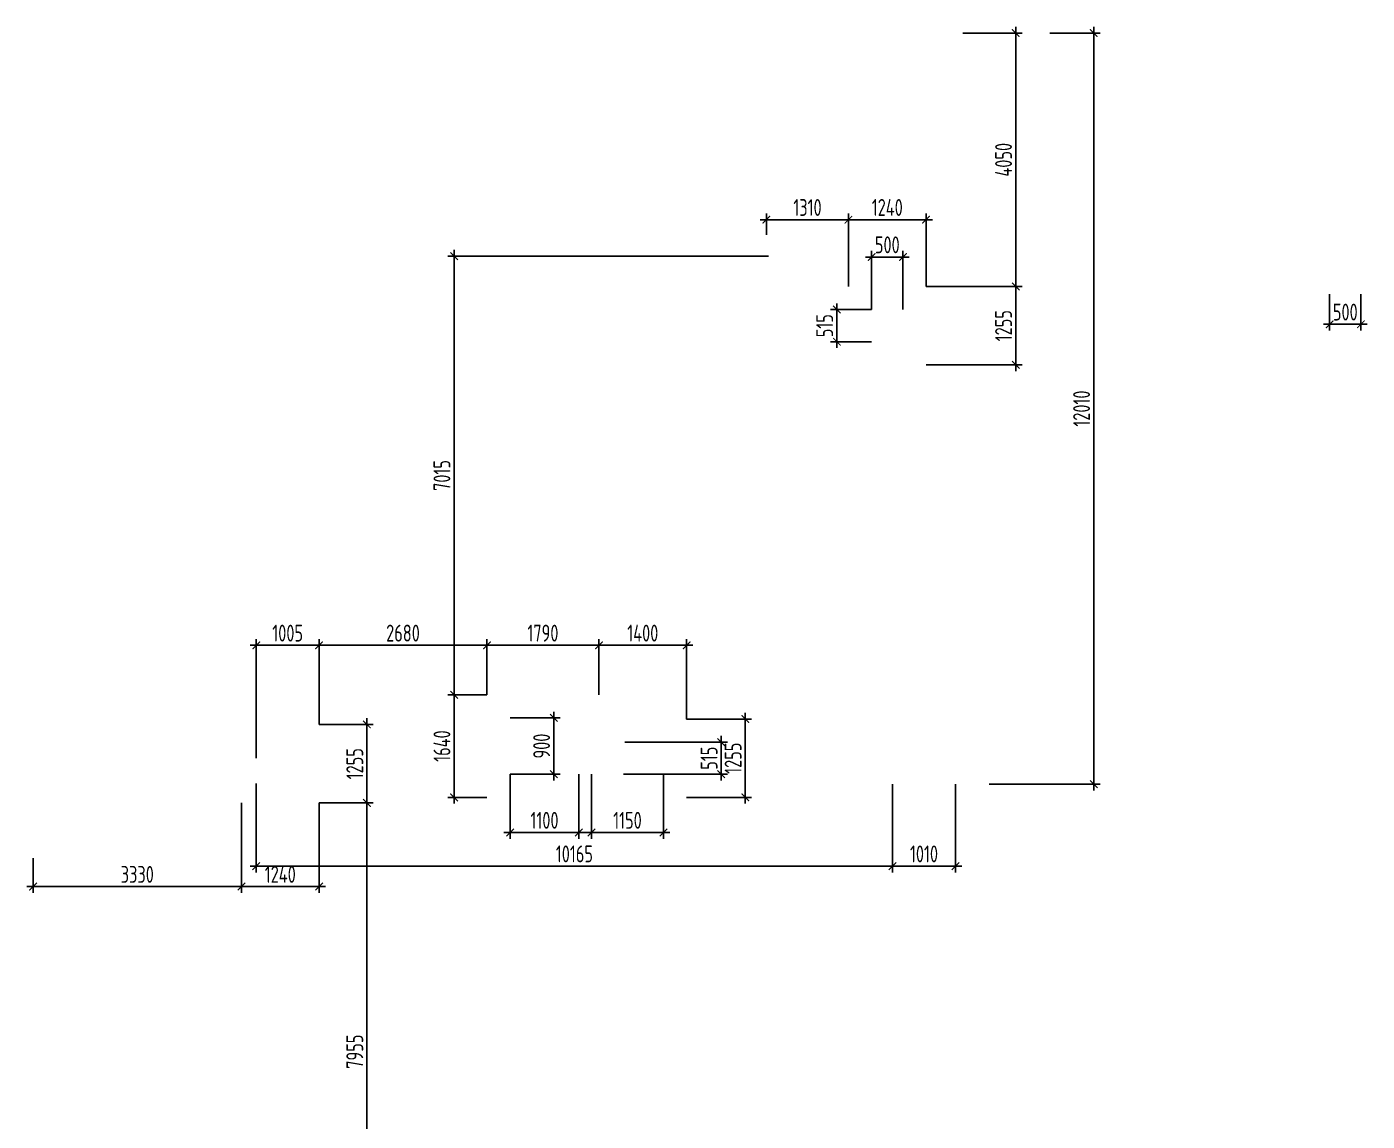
# Model space of a CAD drawing. Header units: millimetres. Extents: x -350007 to 535970, y -888 to 198380.
# Drawn here: x 461274 to 482694, y 112954 to 130451 of the extents above; entities that cross this region are included whole.
import ezdxf

# ---------------------------------------------------------------- set-up
doc = ezdxf.new("R2010")
doc.units = ezdxf.units.MM
doc.layers.add('АР_Размеры нов.', color=15, linetype='Continuous', lineweight=0)
doc.styles.add('ISOCPEUR', font='isocpeur.ttf', dxfattribs={"width": 0.7})
doc.dimstyles.new('R_100', dxfattribs={"dimtxt": 270, "dimasz": 120, "dimexe": 100, "dimexo": 0, "dimgap": 60, "dimtad": 1, "dimdec": 0, "dimrnd": 5, "dimzin": 0, "dimdsep": 46, "dimtxsty": 'ISOCPEUR', "dimblk": 'ARCHTICK', "dimcen": 0, "dimdle": 100, "dimclrd": 256, "dimclre": 256, "dimclrt": 256, "dimadec": 0, "dimazin": 0, "dimtfac": 2, "dimtdec": 0, "dimtofl": 0, "dimtmove": 1, "dimatfit": 3, "dimfxl": 1, "dimtvp": 3, "dimtolj": 1, "dimtzin": 0, "dimarcsym": 0})

# ---------------------------------------------------------------- blocks, each defined once
blk = doc.blocks.new('_ArchTick')
at = {"color": 0, "linetype": 'ByBlock', "const_width": 0.15}
blk.add_lwpolyline([(-0.5, -0.5), (0.5, 0.5)], dxfattribs=at)
blk = doc.blocks.new('*D3042')
at = {"layer": 'АР_Размеры нов.', "lineweight": -2, "ltscale": 100, "transparency": 16777216}
for p, q in [((475108, 118343), (475108, 116932)), ((476115, 118343), (476115, 116932)), ((475008, 117032), (476215, 117032))]:
    blk.add_line(p, q, dxfattribs=at)
at = {"layer": 'АР_Размеры нов.', "lineweight": -2, "ltscale": 100, "transparency": 16777216, "xscale": 120, "yscale": 120, "zscale": 120, "rotation": 180}
blk.add_blockref('_ArchTick', (475108, 117032), dxfattribs=at)
at = {"layer": 'АР_Размеры нов.', "lineweight": -2, "ltscale": 100, "transparency": 16777216, "xscale": 120, "yscale": 120, "zscale": 120}
blk.add_blockref('_ArchTick', (476115, 117032), dxfattribs=at)
at = {"layer": 'АР_Размеры нов.', "ltscale": 100, "transparency": 16777216, "insert": (475612, 117227), "char_height": 270, "attachment_point": 5, "style": 'ISOCPEUR'}
blk.add_mtext('\\A1;1010', dxfattribs=at)
blk = doc.blocks.new('*D3296')
at = {"layer": 'АР_Размеры нов.', "lineweight": -2, "transparency": 16777216}
for p, q in [((477078, 126399), (477078, 124946)), ((475645, 126299), (477178, 126299)), ((475645, 125046), (477178, 125046))]:
    blk.add_line(p, q, dxfattribs=at)
at = {"layer": 'АР_Размеры нов.', "lineweight": -2, "transparency": 16777216, "xscale": 120, "yscale": 120, "zscale": 120}
for p, rotation in [((477078, 126299), 90), ((477078, 125046), 270)]:
    blk.add_blockref('_ArchTick', p, dxfattribs=dict(at, rotation=rotation))
at = {"layer": 'АР_Размеры нов.', "transparency": 16777216, "insert": (476883, 125672), "char_height": 270, "attachment_point": 5, "rotation": 90, "style": 'ISOCPEUR'}
blk.add_mtext('\\A1;1255', dxfattribs=at)
blk = doc.blocks.new('*D3297')
at = {"layer": 'АР_Размеры нов.', "lineweight": -2, "transparency": 16777216}
for p, q in [((477078, 126199), (477078, 130451)), ((476234, 130351), (477178, 130351)), ((475645, 126299), (477178, 126299))]:
    blk.add_line(p, q, dxfattribs=at)
at = {"layer": 'АР_Размеры нов.', "lineweight": -2, "transparency": 16777216, "xscale": 120, "yscale": 120, "zscale": 120}
for p, rotation in [((477078, 130351), 90), ((477078, 126299), 270)]:
    blk.add_blockref('_ArchTick', p, dxfattribs=dict(at, rotation=rotation))
at = {"layer": 'АР_Размеры нов.', "transparency": 16777216, "insert": (476883, 128325), "char_height": 270, "attachment_point": 5, "rotation": 90, "style": 'ISOCPEUR'}
blk.add_mtext('\\A1;4050', dxfattribs=at)
blk = doc.blocks.new('*D3298')
at = {"layer": 'АР_Размеры нов.', "lineweight": -2, "transparency": 16777216}
for p, q in [((474405, 126299), (474405, 127467)), ((475645, 126299), (475645, 127467)), ((475745, 127367), (474305, 127367))]:
    blk.add_line(p, q, dxfattribs=at)
at = {"layer": 'АР_Размеры нов.', "lineweight": -2, "transparency": 16777216, "xscale": 120, "yscale": 120, "zscale": 120, "rotation": 180}
blk.add_blockref('_ArchTick', (474405, 127367), dxfattribs=at)
at = {"layer": 'АР_Размеры нов.', "lineweight": -2, "transparency": 16777216, "xscale": 120, "yscale": 120, "zscale": 120}
blk.add_blockref('_ArchTick', (475645, 127367), dxfattribs=at)
at = {"layer": 'АР_Размеры нов.', "transparency": 16777216, "insert": (475025, 127562), "char_height": 270, "attachment_point": 5, "style": 'ISOCPEUR'}
blk.add_mtext('\\A1;1240', dxfattribs=at)
blk = doc.blocks.new('*D3299')
at = {"layer": 'АР_Размеры нов.', "lineweight": -2, "transparency": 16777216}
for p, q in [((473094, 127123), (473094, 127467)), ((474405, 126299), (474405, 127467)), ((474505, 127367), (472994, 127367))]:
    blk.add_line(p, q, dxfattribs=at)
at = {"layer": 'АР_Размеры нов.', "lineweight": -2, "transparency": 16777216, "xscale": 120, "yscale": 120, "zscale": 120, "rotation": 180}
blk.add_blockref('_ArchTick', (473094, 127367), dxfattribs=at)
at = {"layer": 'АР_Размеры нов.', "lineweight": -2, "transparency": 16777216, "xscale": 120, "yscale": 120, "zscale": 120}
blk.add_blockref('_ArchTick', (474405, 127367), dxfattribs=at)
at = {"layer": 'АР_Размеры нов.', "transparency": 16777216, "insert": (473750, 127562), "char_height": 270, "attachment_point": 5, "style": 'ISOCPEUR'}
blk.add_mtext('\\A1;1310', dxfattribs=at)
blk = doc.blocks.new('*D3314')
at = {"layer": 'АР_Размеры нов.', "lineweight": -2, "transparency": 16777216}
for p, q in [((464705, 118043), (464705, 116605)), ((465945, 118043), (465945, 116605)), ((466045, 116705), (464605, 116705))]:
    blk.add_line(p, q, dxfattribs=at)
at = {"layer": 'АР_Размеры нов.', "lineweight": -2, "transparency": 16777216, "xscale": 120, "yscale": 120, "zscale": 120, "rotation": 180}
blk.add_blockref('_ArchTick', (464705, 116705), dxfattribs=at)
at = {"layer": 'АР_Размеры нов.', "lineweight": -2, "transparency": 16777216, "xscale": 120, "yscale": 120, "zscale": 120}
blk.add_blockref('_ArchTick', (465945, 116705), dxfattribs=at)
at = {"layer": 'АР_Размеры нов.', "transparency": 16777216, "insert": (465325, 116900), "char_height": 270, "attachment_point": 5, "style": 'ISOCPEUR'}
blk.add_mtext('\\A1;1240', dxfattribs=at)
blk = doc.blocks.new('*D3315')
at = {"layer": 'АР_Размеры нов.', "lineweight": -2, "transparency": 16777216}
for p, q in [((464705, 118043), (464705, 116605)), ((461374, 117160), (461374, 116605)), ((464805, 116705), (461274, 116705))]:
    blk.add_line(p, q, dxfattribs=at)
at = {"layer": 'АР_Размеры нов.', "lineweight": -2, "transparency": 16777216, "xscale": 120, "yscale": 120, "zscale": 120, "rotation": 180}
blk.add_blockref('_ArchTick', (461374, 116705), dxfattribs=at)
at = {"layer": 'АР_Размеры нов.', "lineweight": -2, "transparency": 16777216, "xscale": 120, "yscale": 120, "zscale": 120}
blk.add_blockref('_ArchTick', (464705, 116705), dxfattribs=at)
at = {"layer": 'АР_Размеры нов.', "transparency": 16777216, "insert": (463040, 116900), "char_height": 270, "attachment_point": 5, "style": 'ISOCPEUR'}
blk.add_mtext('\\A1;3330', dxfattribs=at)
blk = doc.blocks.new('*D3316')
at = {"layer": 'АР_Размеры нов.', "lineweight": -2, "transparency": 16777216}
for p, q in [((466710, 117943), (466710, 119396)), ((465945, 119296), (466810, 119296)), ((465945, 118043), (466810, 118043))]:
    blk.add_line(p, q, dxfattribs=at)
at = {"layer": 'АР_Размеры нов.', "lineweight": -2, "transparency": 16777216, "xscale": 120, "yscale": 120, "zscale": 120}
for p, rotation in [((466710, 119296), 90), ((466710, 118043), 270)]:
    blk.add_blockref('_ArchTick', p, dxfattribs=dict(at, rotation=rotation))
at = {"layer": 'АР_Размеры нов.', "transparency": 16777216, "insert": (466515, 118669), "char_height": 270, "attachment_point": 5, "rotation": 90, "style": 'ISOCPEUR'}
blk.add_mtext('\\A1;1255', dxfattribs=at)
blk = doc.blocks.new('*D3317')
at = {"layer": 'АР_Размеры нов.', "lineweight": -2, "transparency": 16777216}
for p, q in [((465945, 118043), (466810, 118043)), ((466710, 118143), (466710, 109987)), ((466297, 110087), (466810, 110087))]:
    blk.add_line(p, q, dxfattribs=at)
at = {"layer": 'АР_Размеры нов.', "lineweight": -2, "transparency": 16777216, "xscale": 120, "yscale": 120, "zscale": 120}
for p, rotation in [((466710, 118043), 90), ((466710, 110087), 270)]:
    blk.add_blockref('_ArchTick', p, dxfattribs=dict(at, rotation=rotation))
at = {"layer": 'АР_Размеры нов.', "transparency": 16777216, "insert": (466515, 114065), "char_height": 270, "attachment_point": 5, "rotation": 90, "style": 'ISOCPEUR'}
blk.add_mtext('\\A1;7955', dxfattribs=at)
blk = doc.blocks.new('*D3335')
at = {"layer": 'АР_Размеры нов.', "lineweight": -2, "transparency": 16777216}
for p, q in [((464941, 118351), (464941, 116932)), ((475108, 118343), (475108, 116932)), ((475208, 117032), (464841, 117032))]:
    blk.add_line(p, q, dxfattribs=at)
at = {"layer": 'АР_Размеры нов.', "lineweight": -2, "transparency": 16777216, "xscale": 120, "yscale": 120, "zscale": 120, "rotation": 180}
blk.add_blockref('_ArchTick', (464941, 117032), dxfattribs=at)
at = {"layer": 'АР_Размеры нов.', "lineweight": -2, "transparency": 16777216, "xscale": 120, "yscale": 120, "zscale": 120}
blk.add_blockref('_ArchTick', (475108, 117032), dxfattribs=at)
at = {"layer": 'АР_Размеры нов.', "transparency": 16777216, "insert": (470025, 117227), "char_height": 270, "attachment_point": 5, "style": 'ISOCPEUR'}
blk.add_mtext('\\A1;10165', dxfattribs=at)
blk = doc.blocks.new('*D3336')
at = {"layer": 'АР_Размеры нов.', "lineweight": -2, "transparency": 16777216}
for p, q in [((464941, 118758), (464941, 120662)), ((465945, 119296), (465945, 120662)), ((466045, 120562), (464841, 120562))]:
    blk.add_line(p, q, dxfattribs=at)
at = {"layer": 'АР_Размеры нов.', "lineweight": -2, "transparency": 16777216, "xscale": 120, "yscale": 120, "zscale": 120, "rotation": 180}
blk.add_blockref('_ArchTick', (464941, 120562), dxfattribs=at)
at = {"layer": 'АР_Размеры нов.', "lineweight": -2, "transparency": 16777216, "xscale": 120, "yscale": 120, "zscale": 120}
blk.add_blockref('_ArchTick', (465945, 120562), dxfattribs=at)
at = {"layer": 'АР_Размеры нов.', "transparency": 16777216, "insert": (465443, 120757), "char_height": 270, "attachment_point": 5, "style": 'ISOCPEUR'}
blk.add_mtext('\\A1;1005', dxfattribs=at)
blk = doc.blocks.new('*D3337')
at = {"layer": 'АР_Размеры нов.', "lineweight": -2, "transparency": 16777216}
for p, q in [((465945, 119296), (465945, 120662)), ((468627, 119771), (468627, 120662)), ((465845, 120562), (468727, 120562))]:
    blk.add_line(p, q, dxfattribs=at)
at = {"layer": 'АР_Размеры нов.', "lineweight": -2, "transparency": 16777216, "xscale": 120, "yscale": 120, "zscale": 120, "rotation": 180}
blk.add_blockref('_ArchTick', (465945, 120562), dxfattribs=at)
at = {"layer": 'АР_Размеры нов.', "lineweight": -2, "transparency": 16777216, "xscale": 120, "yscale": 120, "zscale": 120}
blk.add_blockref('_ArchTick', (468627, 120562), dxfattribs=at)
at = {"layer": 'АР_Размеры нов.', "transparency": 16777216, "insert": (467286, 120757), "char_height": 270, "attachment_point": 5, "style": 'ISOCPEUR'}
blk.add_mtext('\\A1;2680', dxfattribs=at)
blk = doc.blocks.new('*D3338')
at = {"layer": 'АР_Размеры нов.', "lineweight": -2, "transparency": 16777216}
for p, q in [((468627, 119771), (468627, 120662)), ((470417, 119771), (470417, 120662)), ((468527, 120562), (470517, 120562))]:
    blk.add_line(p, q, dxfattribs=at)
at = {"layer": 'АР_Размеры нов.', "lineweight": -2, "transparency": 16777216, "xscale": 120, "yscale": 120, "zscale": 120, "rotation": 180}
blk.add_blockref('_ArchTick', (468627, 120562), dxfattribs=at)
at = {"layer": 'АР_Размеры нов.', "lineweight": -2, "transparency": 16777216, "xscale": 120, "yscale": 120, "zscale": 120}
blk.add_blockref('_ArchTick', (470417, 120562), dxfattribs=at)
at = {"layer": 'АР_Размеры нов.', "transparency": 16777216, "insert": (469522, 120757), "char_height": 270, "attachment_point": 5, "style": 'ISOCPEUR'}
blk.add_mtext('\\A1;1790', dxfattribs=at)
blk = doc.blocks.new('*D3339')
at = {"layer": 'АР_Размеры нов.', "lineweight": -2, "transparency": 16777216}
for p, q in [((470417, 119771), (470417, 120662)), ((471819, 119383), (471819, 120662)), ((470317, 120562), (471919, 120562))]:
    blk.add_line(p, q, dxfattribs=at)
at = {"layer": 'АР_Размеры нов.', "lineweight": -2, "transparency": 16777216, "xscale": 120, "yscale": 120, "zscale": 120, "rotation": 180}
blk.add_blockref('_ArchTick', (470417, 120562), dxfattribs=at)
at = {"layer": 'АР_Размеры нов.', "lineweight": -2, "transparency": 16777216, "xscale": 120, "yscale": 120, "zscale": 120}
blk.add_blockref('_ArchTick', (471819, 120562), dxfattribs=at)
at = {"layer": 'АР_Размеры нов.', "transparency": 16777216, "insert": (471118, 120757), "char_height": 270, "attachment_point": 5, "style": 'ISOCPEUR'}
blk.add_mtext('\\A1;1400', dxfattribs=at)
blk = doc.blocks.new('*D3340')
at = {"layer": 'АР_Размеры нов.', "lineweight": -2, "transparency": 16777216}
for p, q in [((471819, 119383), (472856, 119383)), ((472756, 118031), (472756, 119483)), ((471819, 118131), (472856, 118131))]:
    blk.add_line(p, q, dxfattribs=at)
at = {"layer": 'АР_Размеры нов.', "lineweight": -2, "transparency": 16777216, "xscale": 120, "yscale": 120, "zscale": 120}
for p, rotation in [((472756, 119383), 90), ((472756, 118131), 270)]:
    blk.add_blockref('_ArchTick', p, dxfattribs=dict(at, rotation=rotation))
at = {"layer": 'АР_Размеры нов.', "transparency": 16777216, "insert": (472561, 118757), "char_height": 270, "attachment_point": 5, "rotation": 90, "style": 'ISOCPEUR'}
blk.add_mtext('\\A1;1255', dxfattribs=at)
blk = doc.blocks.new('*D3341')
at = {"layer": 'АР_Размеры нов.', "lineweight": -2, "transparency": 16777216}
for p, q in [((468627, 119771), (468003, 119771)), ((468103, 118031), (468103, 119871)), ((468627, 118131), (468003, 118131))]:
    blk.add_line(p, q, dxfattribs=at)
at = {"layer": 'АР_Размеры нов.', "lineweight": -2, "transparency": 16777216, "xscale": 120, "yscale": 120, "zscale": 120}
for p, rotation in [((468103, 119771), 90), ((468103, 118131), 270)]:
    blk.add_blockref('_ArchTick', p, dxfattribs=dict(at, rotation=rotation))
at = {"layer": 'АР_Размеры нов.', "transparency": 16777216, "insert": (467908, 118951), "char_height": 270, "attachment_point": 5, "rotation": 90, "style": 'ISOCPEUR'}
blk.add_mtext('\\A1;1640', dxfattribs=at)
blk = doc.blocks.new('*D3342')
at = {"layer": 'АР_Размеры нов.', "lineweight": -2, "transparency": 16777216}
for p, q in [((468103, 119671), (468103, 126884)), ((473125, 126784), (468003, 126784)), ((468627, 119771), (468003, 119771))]:
    blk.add_line(p, q, dxfattribs=at)
at = {"layer": 'АР_Размеры нов.', "lineweight": -2, "transparency": 16777216, "xscale": 120, "yscale": 120, "zscale": 120}
for p, rotation in [((468103, 126784), 90), ((468103, 119771), 270)]:
    blk.add_blockref('_ArchTick', p, dxfattribs=dict(at, rotation=rotation))
at = {"layer": 'АР_Размеры нов.', "transparency": 16777216, "insert": (467908, 123277), "char_height": 270, "attachment_point": 5, "rotation": 90, "style": 'ISOCPEUR'}
blk.add_mtext('\\A1;7015', dxfattribs=at)
blk = doc.blocks.new('*D3512')
at = {"layer": 'АР_Размеры нов.', "lineweight": -2, "transparency": 16777216}
for p, q in [((468997, 118501), (468997, 117469)), ((470097, 118501), (470097, 117469)), ((470197, 117569), (468897, 117569))]:
    blk.add_line(p, q, dxfattribs=at)
at = {"layer": 'АР_Размеры нов.', "lineweight": -2, "transparency": 16777216, "xscale": 120, "yscale": 120, "zscale": 120, "rotation": 180}
blk.add_blockref('_ArchTick', (468997, 117569), dxfattribs=at)
at = {"layer": 'АР_Размеры нов.', "lineweight": -2, "transparency": 16777216, "xscale": 120, "yscale": 120, "zscale": 120}
blk.add_blockref('_ArchTick', (470097, 117569), dxfattribs=at)
at = {"layer": 'АР_Размеры нов.', "transparency": 16777216, "insert": (469547, 117764), "char_height": 270, "attachment_point": 5, "style": 'ISOCPEUR'}
blk.add_mtext('\\A1;1100', dxfattribs=at)
blk = doc.blocks.new('*D3513')
at = {"layer": 'АР_Размеры нов.', "lineweight": -2, "transparency": 16777216}
for p, q in [((470297, 118501), (470297, 117469)), ((471449, 118501), (471449, 117469)), ((471549, 117569), (470197, 117569))]:
    blk.add_line(p, q, dxfattribs=at)
at = {"layer": 'АР_Размеры нов.', "lineweight": -2, "transparency": 16777216, "xscale": 120, "yscale": 120, "zscale": 120, "rotation": 180}
blk.add_blockref('_ArchTick', (470297, 117569), dxfattribs=at)
at = {"layer": 'АР_Размеры нов.', "lineweight": -2, "transparency": 16777216, "xscale": 120, "yscale": 120, "zscale": 120}
blk.add_blockref('_ArchTick', (471449, 117569), dxfattribs=at)
at = {"layer": 'АР_Размеры нов.', "transparency": 16777216, "insert": (470873, 117764), "char_height": 270, "attachment_point": 5, "style": 'ISOCPEUR'}
blk.add_mtext('\\A1;1150', dxfattribs=at)
blk = doc.blocks.new('*D3514')
at = {"layer": 'АР_Размеры нов.', "lineweight": -2, "transparency": 16777216}
for p, q in [((468997, 119401), (469796, 119401)), ((469696, 119501), (469696, 118401)), ((468997, 118501), (469796, 118501))]:
    blk.add_line(p, q, dxfattribs=at)
at = {"layer": 'АР_Размеры нов.', "lineweight": -2, "transparency": 16777216, "xscale": 120, "yscale": 120, "zscale": 120}
for p, rotation in [((469696, 119401), 90), ((469696, 118501), 270)]:
    blk.add_blockref('_ArchTick', p, dxfattribs=dict(at, rotation=rotation))
at = {"layer": 'АР_Размеры нов.', "transparency": 16777216, "insert": (469501, 118951), "char_height": 270, "attachment_point": 5, "rotation": 90, "style": 'ISOCPEUR'}
blk.add_mtext('\\A1;900', dxfattribs=at)
blk = doc.blocks.new('*D3515')
at = {"layer": 'АР_Размеры нов.', "lineweight": -2, "transparency": 16777216}
for p, q in [((472372, 119113), (472372, 118401)), ((470831, 119013), (472472, 119013)), ((470809, 118501), (472472, 118501))]:
    blk.add_line(p, q, dxfattribs=at)
at = {"layer": 'АР_Размеры нов.', "lineweight": -2, "transparency": 16777216, "xscale": 120, "yscale": 120, "zscale": 120}
for p, rotation in [((472372, 119013), 90), ((472372, 118501), 270)]:
    blk.add_blockref('_ArchTick', p, dxfattribs=dict(at, rotation=rotation))
at = {"layer": 'АР_Размеры нов.', "transparency": 16777216, "insert": (472177, 118757), "char_height": 270, "attachment_point": 5, "rotation": 90, "style": 'ISOCPEUR'}
blk.add_mtext('\\A1;515', dxfattribs=at)
blk = doc.blocks.new('*D3516')
at = {"layer": 'АР_Размеры нов.', "lineweight": -2, "transparency": 16777216}
for p, q in [((474219, 126029), (474219, 125316)), ((474775, 125929), (474119, 125929)), ((474775, 125416), (474119, 125416))]:
    blk.add_line(p, q, dxfattribs=at)
at = {"layer": 'АР_Размеры нов.', "lineweight": -2, "transparency": 16777216, "xscale": 120, "yscale": 120, "zscale": 120}
for p, rotation in [((474219, 125929), 90), ((474219, 125416), 270)]:
    blk.add_blockref('_ArchTick', p, dxfattribs=dict(at, rotation=rotation))
at = {"layer": 'АР_Размеры нов.', "transparency": 16777216, "insert": (474024, 125672), "char_height": 270, "attachment_point": 5, "rotation": 90, "style": 'ISOCPEUR'}
blk.add_mtext('\\A1;515', dxfattribs=at)
blk = doc.blocks.new('*D3517')
at = {"layer": 'АР_Размеры нов.', "lineweight": -2, "transparency": 16777216}
for p, q in [((474775, 125929), (474775, 126870)), ((475275, 125929), (475275, 126870)), ((475375, 126770), (474675, 126770))]:
    blk.add_line(p, q, dxfattribs=at)
at = {"layer": 'АР_Размеры нов.', "lineweight": -2, "transparency": 16777216, "xscale": 120, "yscale": 120, "zscale": 120, "rotation": 180}
blk.add_blockref('_ArchTick', (474775, 126770), dxfattribs=at)
at = {"layer": 'АР_Размеры нов.', "lineweight": -2, "transparency": 16777216, "xscale": 120, "yscale": 120, "zscale": 120}
blk.add_blockref('_ArchTick', (475275, 126770), dxfattribs=at)
at = {"layer": 'АР_Размеры нов.', "transparency": 16777216, "insert": (475025, 126965), "char_height": 270, "attachment_point": 5, "style": 'ISOCPEUR'}
blk.add_mtext('\\A1;500', dxfattribs=at)
blk = doc.blocks.new('*D3518')
at = {"layer": 'АР_Размеры нов.', "lineweight": -2, "transparency": 16777216}
for p, q in [((482094, 126176), (482094, 125595)), ((482594, 126176), (482594, 125595)), ((482694, 125695), (481994, 125695))]:
    blk.add_line(p, q, dxfattribs=at)
at = {"layer": 'АР_Размеры нов.', "lineweight": -2, "transparency": 16777216, "xscale": 120, "yscale": 120, "zscale": 120, "rotation": 180}
blk.add_blockref('_ArchTick', (482094, 125695), dxfattribs=at)
at = {"layer": 'АР_Размеры нов.', "lineweight": -2, "transparency": 16777216, "xscale": 120, "yscale": 120, "zscale": 120}
blk.add_blockref('_ArchTick', (482594, 125695), dxfattribs=at)
at = {"layer": 'АР_Размеры нов.', "transparency": 16777216, "insert": (482344, 125890), "char_height": 270, "attachment_point": 5, "style": 'ISOCPEUR'}
blk.add_mtext('\\A1;500', dxfattribs=at)
blk = doc.blocks.new('*D3531')
at = {"layer": 'АР_Размеры нов.', "lineweight": -2, "transparency": 16777216}
for p, q in [((478325, 118243), (478325, 130451)), ((477624, 130351), (478425, 130351)), ((476652, 118343), (478425, 118343))]:
    blk.add_line(p, q, dxfattribs=at)
at = {"layer": 'АР_Размеры нов.', "lineweight": -2, "transparency": 16777216, "xscale": 120, "yscale": 120, "zscale": 120}
for p, rotation in [((478325, 130351), 90), ((478325, 118343), 270)]:
    blk.add_blockref('_ArchTick', p, dxfattribs=dict(at, rotation=rotation))
at = {"layer": 'АР_Размеры нов.', "transparency": 16777216, "insert": (478130, 124347), "char_height": 270, "attachment_point": 5, "rotation": 90, "style": 'ISOCPEUR'}
blk.add_mtext('\\A1;12010', dxfattribs=at)

msp = doc.modelspace()

# ---------------------------------------------------------------- dimensions: what is measured, and where the dimension line sits
at = {"layer": 'АР_Размеры нов.'}
for base, p1, p2, picture, middle in [((477078.4, 130350.7), (475644.9, 126298.7), (476234.4, 130350.7), '*D3297', (476883.4, 128324.7)), ((478324.7, 130350.7), (476652.5, 118342.6), (477624.2, 130350.7), '*D3531', (478129.7, 124346.6)), ((468102.7, 126784), (468627.1, 119770.7), (473125.4, 126784), '*D3342', (467907.7, 123277.3)), ((477078.4, 125045.9), (475644.9, 126298.7), (475644.9, 125045.9), '*D3296', (476883.4, 125672.3)), ((474219.5, 125415.9), (474774.9, 125928.7), (474774.9, 125415.9), '*D3516', (474024.5, 125672.3)), ((468102.7, 119770.7), (468627.1, 118130.7), (468627.1, 119770.7), '*D3341', (467907.7, 118950.7)), ((466709.5, 119295.7), (465945.4, 118042.9), (465945.4, 119295.7), '*D3316', (466514.5, 118669.3)), ((469696.1, 118500.7), (468997.1, 119400.7), (468997.1, 118500.7), '*D3514', (469501.1, 118950.7)), ((472756.4, 119383.4), (471819.2, 118130.7), (471819.2, 119383.4), '*D3340', (472561.4, 118757)), ((472371.6, 118500.7), (470831.3, 119013.4), (470808.8, 118500.7), '*D3515', (472176.6, 118757)), ((466709.5286, 110087.412), (465945.4492, 118042.9325), (466296.7702, 110087.412), '*D3317', (466514.5286, 114065.1722))]:
    dim = msp.add_linear_dim(base=base, p1=p1, p2=p2, angle=90, dimstyle='R_100', override={"dimpost": '\\X'}, dxfattribs=at)
    dim.commit()
    dim.dimension.update_dxf_attribs({"geometry": picture, "text_midpoint": middle})
for base, p1, p2, override, picture, middle in [((473094.2, 127366.9), (474404.9, 126298.7), (473094.2, 127122.7), {"dimpost": '\\X'}, '*D3299', (473749.5, 127561.9)), ((474404.9, 127366.9), (475644.9, 126298.7), (474404.9, 126298.7), {"dimpost": '\\X'}, '*D3298', (475024.9, 127561.9)), ((474774.9, 126770.3), (475274.9, 125928.7), (474774.9, 125928.7), {"dimpost": '\\X'}, '*D3517', (475024.9, 126965.3)), ((482094.2, 125695.1), (482594.2, 126175.9), (482094.2, 126175.9), {"dimpost": '\\X'}, '*D3518', (482344.2, 125890.1)), ((464941.3, 120562.2), (465945.4, 119295.7), (464941.3, 118758.2), {"dimpost": '\\X'}, '*D3336', (465443.4, 120757.2)), ((468627.1, 120562.2), (465945.4, 119295.7), (468627.1, 119770.7), {"dimpost": '\\X'}, '*D3337', (467286.3, 120757.2)), ((470417.1, 120562.2), (468627.1, 119770.7), (470417.1, 119770.7), {"dimpost": '\\X'}, '*D3338', (469522.1, 120757.2)), ((471819.2, 120562.2), (470417.1, 119770.7), (471819.2, 119383.4), {"dimpost": '\\X'}, '*D3339', (471118.1, 120757.2)), ((468997.1, 117569.3), (470097.1, 118500.7), (468997.1, 118500.7), {"dimpost": '\\X'}, '*D3512', (469547.1, 117764.3)), ((470297.1, 117569.3), (471449.2, 118500.7), (470297.1, 118500.7), {"dimpost": '\\X'}, '*D3513', (470873.1, 117764.3)), ((464941.4316, 117032.1671), (475107.9439, 118342.593), (464941.4316, 118350.6825), {"dimpost": '\\X', "dimfxl": 2.5, "dimarcsym": 2}, '*D3335', (470024.6877, 117227.1671)), ((461374.2, 116704.8), (464705.4, 118042.9), (461374.2, 117160.2), {"dimpost": '\\X'}, '*D3315', (463039.8, 116899.8)), ((464705.4, 116704.8), (465945.4, 118042.9), (464705.4, 118042.9), {"dimpost": '\\X'}, '*D3314', (465325.4, 116899.8))]:
    dim = msp.add_linear_dim(base=base, p1=p1, p2=p2, dimstyle='R_100', override=override, dxfattribs=at)
    dim.commit()
    dim.dimension.update_dxf_attribs({"geometry": picture, "text_midpoint": middle})
at = {"layer": 'АР_Размеры нов.', "ltscale": 100}
dim = msp.add_linear_dim(base=(476115.4492, 117032.1671), p1=(475107.9439, 118342.593), p2=(476115.4492, 118342.593), dimstyle='R_100', override={"dimpost": '\\X', "dimfxl": 2.5, "dimarcsym": 2}, dxfattribs=at)
dim.commit()
dim.dimension.update_dxf_attribs({"geometry": '*D3042', "text_midpoint": (475611.6965, 117227.1671)})

doc.saveas('drawing.dxf')
